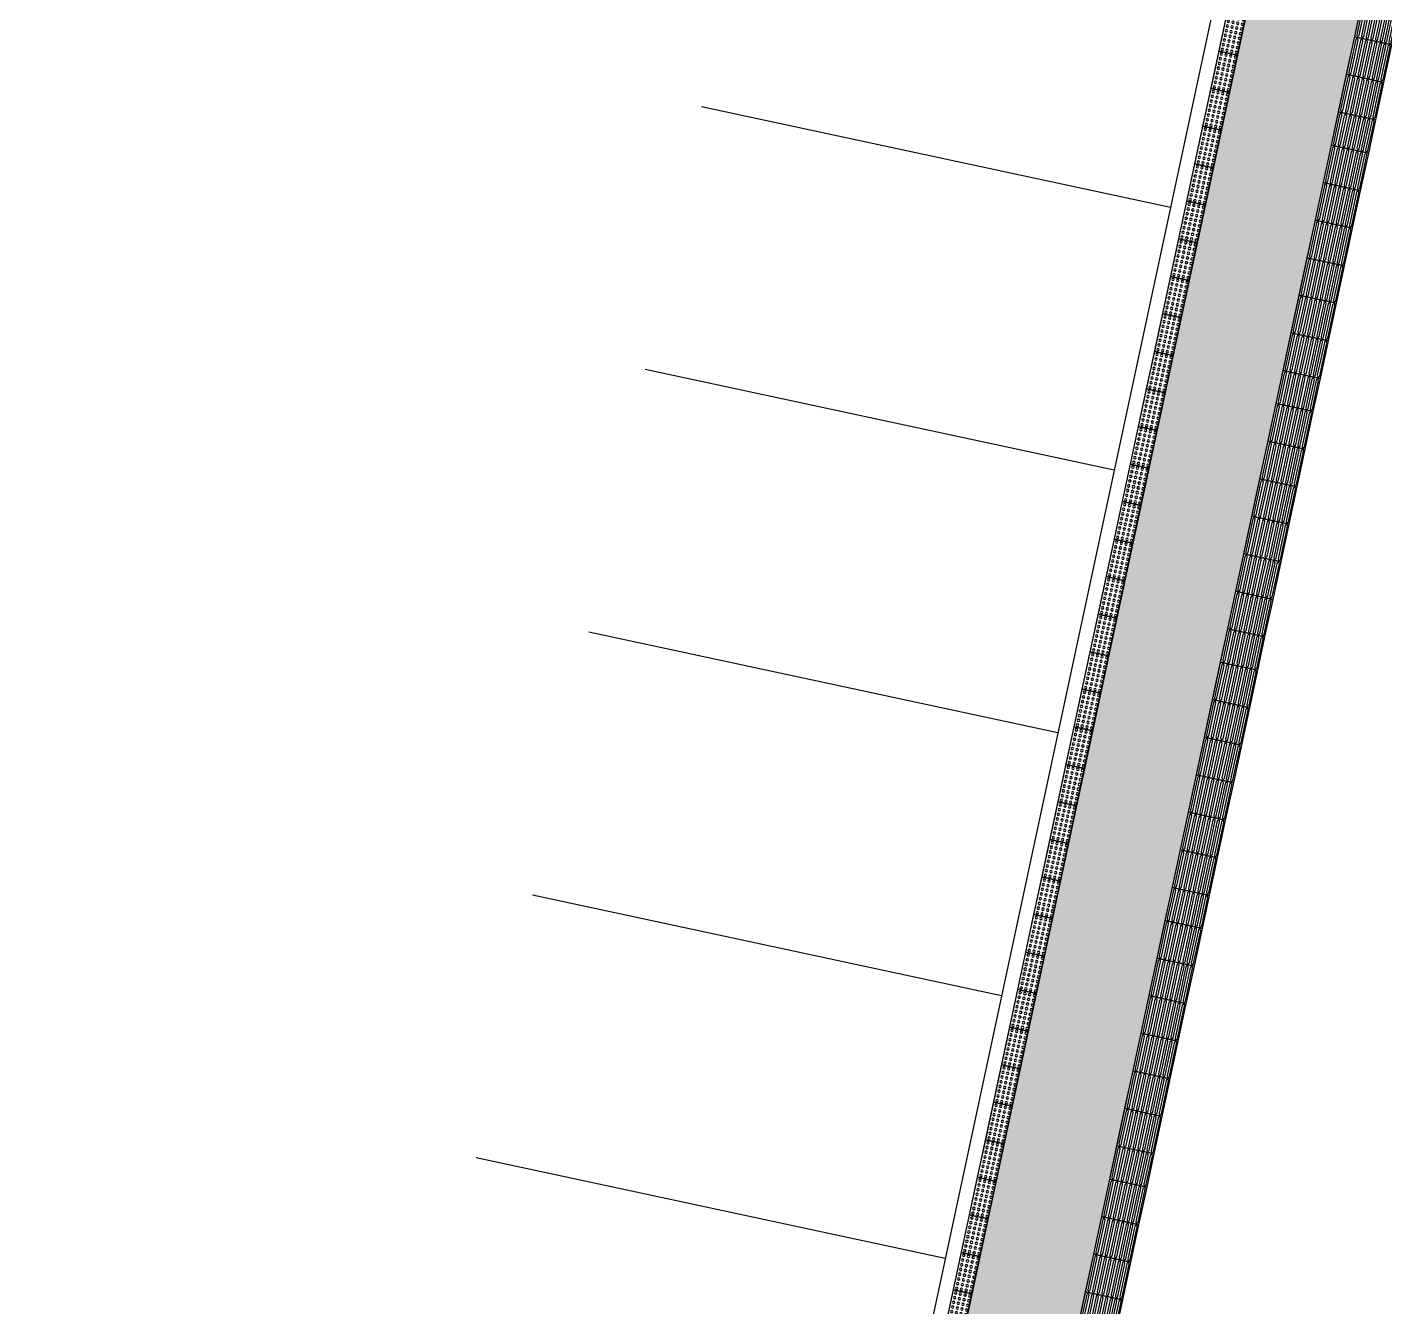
# Model space of a CAD drawing. Header units: millimetres. Extents: x 338 to 506, y 179 to 335.
# Drawn here: x 350.39 to 364.54, y 271.11 to 284.45 of the extents above; entities that cross this region are included whole.
import ezdxf

# ---------------------------------------------------------------- set-up
doc = ezdxf.new("R2010")
doc.units = ezdxf.units.MM
for name, color, linetype in [('ANDEN', 251, 'Continuous'), ('MOBILIARIO_URBANO', 51, 'Continuous'), ('MUROS', 32, 'Continuous')]:
    doc.layers.add(name, color=color, linetype=linetype)

# ---------------------------------------------------------------- blocks, each defined once
blk = doc.blocks.new('*U29')
at = {"layer": 'MOBILIARIO_URBANO'}
blk.add_lwpolyline([(1192.979, 208.83), (1193.379, 208.83), (1193.379, 208.63), (1192.979, 208.63), (1192.979, 208.83)], dxfattribs=at)
for centre in [(1193.004, 208.797), (1193.004, 208.747), (1193.004, 208.697), (1193.054, 208.797), (1193.054, 208.747), (1193.054, 208.697), (1193.104, 208.797), (1193.104, 208.747), (1193.104, 208.697), (1193.154, 208.797), (1193.154, 208.747), (1193.154, 208.697), (1193.204, 208.797), (1193.204, 208.747), (1193.204, 208.697), (1193.254, 208.797), (1193.254, 208.747), (1193.254, 208.697), (1193.304, 208.797), (1193.304, 208.747), (1193.304, 208.697), (1193.354, 208.797), (1193.354, 208.747), (1193.354, 208.697), (1193.004, 208.647), (1193.054, 208.647), (1193.104, 208.647), (1193.154, 208.647), (1193.204, 208.647), (1193.254, 208.647), (1193.304, 208.647), (1193.354, 208.647)]:
    blk.add_circle(centre, 0.0125, dxfattribs=at)
blk = doc.blocks.new('*U877')
at = {"layer": 'MOBILIARIO_URBANO', "color": 241}
blk.add_lwpolyline([(1146.718, 221.48), (1147.118, 221.48), (1147.118, 221.08), (1146.718, 221.08), (1146.718, 221.48)], dxfattribs=at)
for points in [[(1146.743, 221.46), (1147.093, 221.46, -1), (1147.093, 221.435), (1146.743, 221.435, -1)], [(1146.743, 221.41), (1147.093, 221.41, -1), (1147.093, 221.385), (1146.743, 221.385, -1)], [(1146.743, 221.36), (1147.093, 221.36, -1), (1147.093, 221.335), (1146.743, 221.335, -1)], [(1146.743, 221.31), (1147.093, 221.31, -1), (1147.093, 221.285), (1146.743, 221.285, -1)], [(1146.743, 221.21), (1147.093, 221.21, -1), (1147.093, 221.185), (1146.743, 221.185, -1)], [(1146.743, 221.164), (1147.093, 221.164, -1), (1147.093, 221.139), (1146.743, 221.139, -1)], [(1146.743, 221.26), (1147.093, 221.26, -1), (1147.093, 221.235), (1146.743, 221.235, -1)], [(1146.743, 221.118), (1147.093, 221.118, -1), (1147.093, 221.093), (1146.743, 221.093, -1)]]:
    blk.add_lwpolyline(points, format="xyb", close=True, dxfattribs=at)
blk = doc.blocks.new('*U882')
at = {"layer": 'MOBILIARIO_URBANO', "color": 241}
blk.add_lwpolyline([(1146.764, 221.48), (1147.118, 221.48), (1147.118, 221.08), (1146.764, 221.08), (1146.764, 221.48)], dxfattribs=at)
for points in [[(1146.789, 221.46), (1147.093, 221.46, -1), (1147.093, 221.435), (1146.789, 221.435, -1)], [(1146.789, 221.41), (1147.093, 221.41, -1), (1147.093, 221.385), (1146.789, 221.385, -1)], [(1146.789, 221.36), (1147.093, 221.36, -1), (1147.093, 221.335), (1146.789, 221.335, -1)], [(1146.789, 221.31), (1147.093, 221.31, -1), (1147.093, 221.285), (1146.789, 221.285, -1)], [(1146.789, 221.26), (1147.093, 221.26, -1), (1147.093, 221.235), (1146.789, 221.235, -1)], [(1146.789, 221.21), (1147.093, 221.21, -1), (1147.093, 221.185), (1146.789, 221.185, -1)], [(1146.789, 221.164), (1147.093, 221.164, -1), (1147.093, 221.139), (1146.789, 221.139, -1)], [(1146.789, 221.118), (1147.093, 221.118, -1), (1147.093, 221.093), (1146.789, 221.093, -1)]]:
    blk.add_lwpolyline(points, format="xyb", close=True, dxfattribs=at)
blk = doc.blocks.new('*U891')
at = {"layer": 'ANDEN', "linetype": 'Continuous'}
for p, q in [((109.656, 135.546), (63.105, 138.501)), ((81.254, 138.501), (127.805, 135.546))]:
    blk.add_line(p, q, dxfattribs=at)
at = {"layer": 'ANDEN', "linetype": 'Continuous', "extrusion": (0, 0, -1)}
for points in [[(-63.105, 138.501), (-127.805, 135.546), (-109.656, 135.546)], [(-63.105, 138.501), (-81.254, 138.501), (-127.805, 135.546)]]:
    blk.add_solid(points, dxfattribs=at)
blk = doc.blocks.new('A$C7152A42C')
at = {"layer": 'ANDEN'}
for p, q in [((84.34536, 143.66596), (84.02853, 138.67601)), ((87.13974, 143.48853), (86.8229, 138.49858)), ((89.93411, 143.31111), (89.61728, 138.32116)), ((92.72848, 143.13368), (92.41165, 138.14373)), ((95.52285, 142.95626), (95.20602, 137.96631)), ((136.12363, 135.36828), (66.2643, 139.80393)), ((136.12363, 135.36828), (67.26229, 139.74057))]:
    blk.add_line(p, q, dxfattribs=at)
for points in [[(127.97052, 135.73565), (67.10309, 139.60037), (67.50231, 145.88791)], [(128.03768, 134.37867), (127.8045, 135.54579), (65.89283, 139.47681), (66.2857, 145.66435)]]:
    blk.add_lwpolyline(points, dxfattribs=at)
at = {"layer": 'ANDEN', "linetype": 'Continuous'}
blk.add_blockref('*U891', (0, 0), dxfattribs=at)
at = {"layer": 'ANDEN', "xscale": -1, "rotation": 356.3669368540417}
for name, p in [('*U29', (1261.06173, -145.45896)), ('*U29', (1261.46093, -145.48431)), ('*U29', (1261.86013, -145.50965)), ('*U29', (1262.25932, -145.535)), ('*U29', (1262.65852, -145.56035)), ('*U29', (1263.05771, -145.58569)), ('*U29', (1263.45691, -145.61104)), ('*U29', (1263.85611, -145.63638)), ('*U29', (1264.2553, -145.66173)), ('*U29', (1264.6545, -145.68708)), ('*U29', (1265.05369, -145.71242)), ('*U29', (1265.45289, -145.73777)), ('*U29', (1265.85209, -145.76312)), ('*U29', (1266.25128, -145.78846)), ('*U29', (1266.65048, -145.81381)), ('*U29', (1267.04968, -145.83916)), ('*U29', (1267.44887, -145.8645)), ('*U29', (1267.84807, -145.88985)), ('*U29', (1268.24726, -145.9152)), ('*U29', (1268.64646, -145.94054)), ('*U29', (1269.04566, -145.96589)), ('*U29', (1269.44485, -145.99124)), ('*U29', (1269.84405, -146.01658)), ('*U29', (1270.24324, -146.04193)), ('*U29', (1270.64244, -146.06728)), ('*U29', (1271.04164, -146.09262)), ('*U29', (1271.44083, -146.11797)), ('*U29', (1271.84003, -146.14332)), ('*U29', (1272.23922, -146.16866)), ('*U29', (1272.63842, -146.19401)), ('*U29', (1273.03762, -146.21936)), ('*U29', (1273.43681, -146.2447)), ('*U29', (1273.83601, -146.27005)), ('*U29', (1274.23521, -146.2954)), ('*U29', (1274.6344, -146.32074)), ('*U877', (1214.2769, -156.5169)), ('*U877', (1214.6761, -156.54225)), ('*U877', (1215.07529, -156.56759)), ('*U877', (1215.47449, -156.59294)), ('*U882', (1215.87369, -156.61829)), ('*U877', (1216.22721, -156.64073)), ('*U877', (1216.62641, -156.66608)), ('*U877', (1217.0256, -156.69143)), ('*U877', (1217.4248, -156.71677)), ('*U877', (1217.82399, -156.74212)), ('*U877', (1218.22319, -156.76747)), ('*U882', (1218.62239, -156.79281)), ('*U877', (1218.97591, -156.81526)), ('*U877', (1219.3751, -156.84061)), ('*U877', (1219.7743, -156.86595)), ('*U877', (1220.1735, -156.8913)), ('*U877', (1220.57269, -156.91665)), ('*U877', (1220.97189, -156.94199)), ('*U882', (1221.37109, -156.96734)), ('*U877', (1221.72461, -156.98979)), ('*U877', (1222.1238, -157.01513)), ('*U877', (1222.523, -157.04048)), ('*U877', (1222.9222, -157.06583)), ('*U877', (1223.32139, -157.09117)), ('*U877', (1223.72059, -157.11652)), ('*U882', (1224.11979, -157.14187)), ('*U877', (1224.47331, -157.16431)), ('*U877', (1224.8725, -157.18966)), ('*U877', (1225.2717, -157.21501)), ('*U877', (1225.6709, -157.24035)), ('*U877', (1226.07009, -157.2657)), ('*U877', (1226.46929, -157.29104)), ('*U882', (1226.86849, -157.31639)), ('*U877', (1227.22201, -157.33884)), ('*U877', (1227.6212, -157.36418)), ('*U877', (1228.0204, -157.38953))]:
    blk.add_blockref(name, p, dxfattribs=at)

msp = doc.modelspace()

# ---------------------------------------------------------------- block references
at = {"layer": 'MUROS', "color": 32, "rotation": 81.53046525965426}
msp.add_blockref('A$C7152A42C', (484.748, 168.084), dxfattribs=at)

doc.saveas('drawing.dxf')
